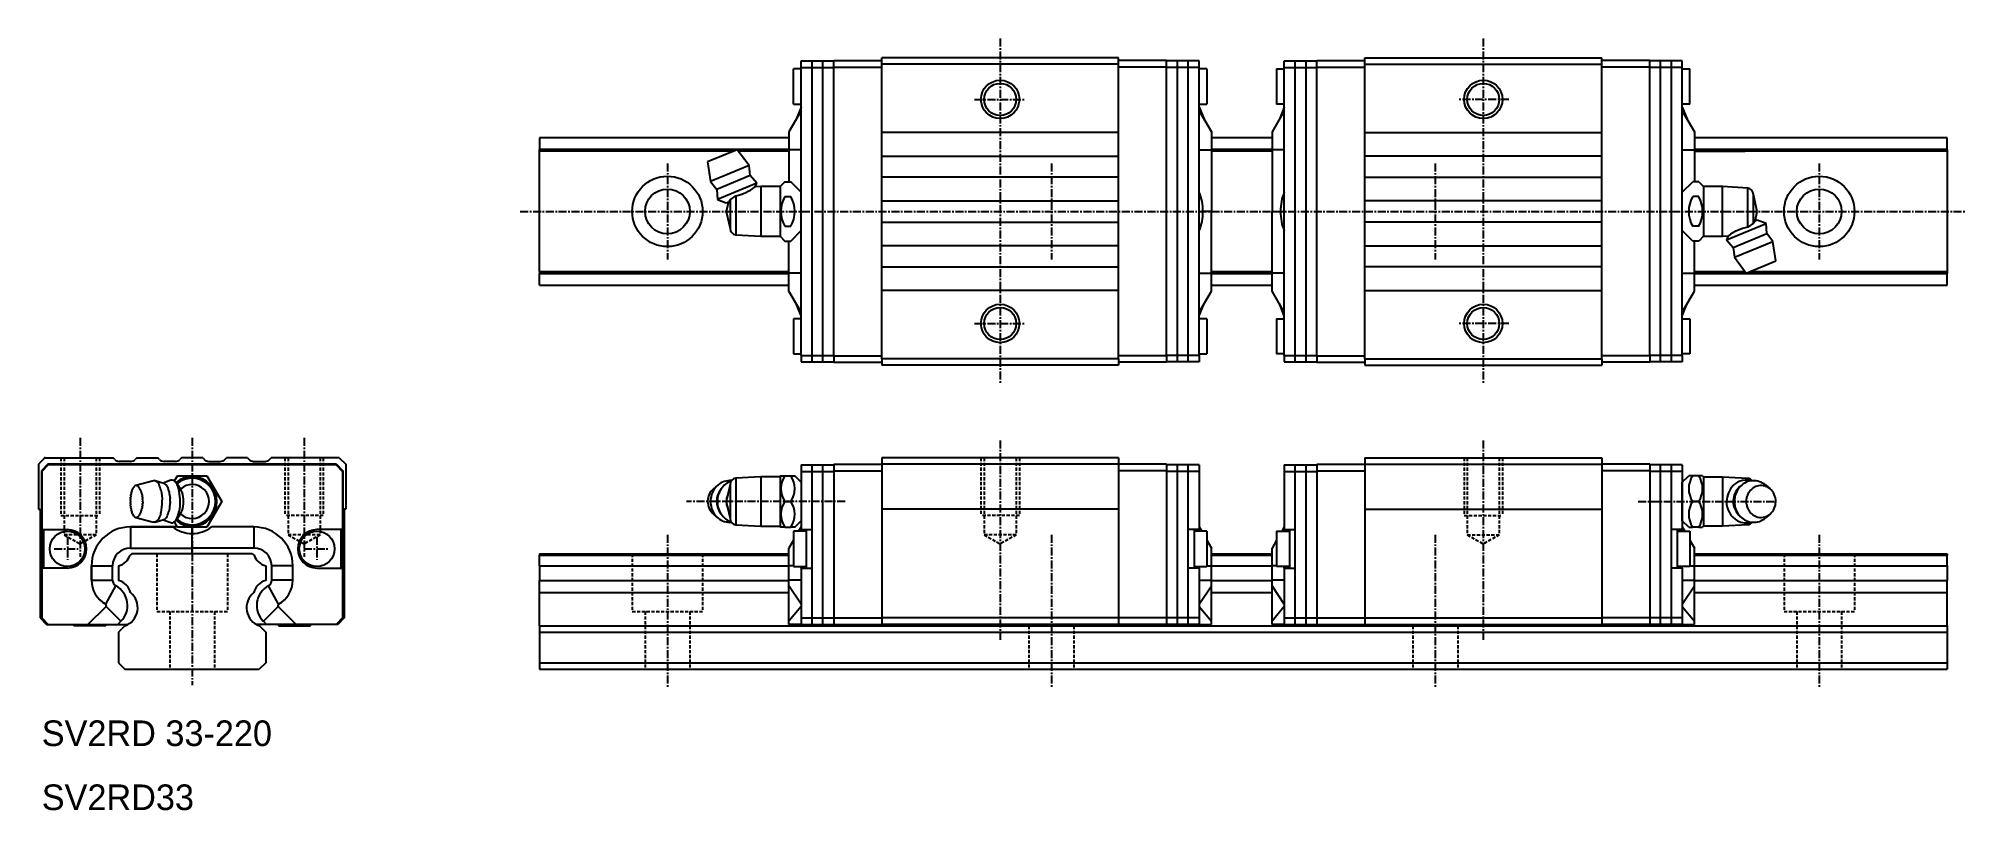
# Model space of a CAD drawing. Extents: x 10 to 311, y 10 to 130.
import ezdxf

# ---------------------------------------------------------------- set-up
doc = ezdxf.new("R2010")
doc.units = 0
doc.linetypes.add('CENTER', pattern=[2, 1.25, -0.25, 0.25, -0.25])
doc.linetypes.add('DASHED', pattern=[0.75, 0.5, -0.25])
doc.layers.get('0').update_dxf_attribs({"linetype": 'CONTINUOUS'})
doc.layers.add('CENTER', color=1, linetype='CENTER')

msp = doc.modelspace()

# ---------------------------------------------------------------- linework, layer by layer
at = {"color": 7, "linetype": 'CONTINUOUS'}
for p, q in [((128.67, 126), (128.67, 127)), ((128.67, 127), (133.77, 127)), ((130.37, 80), (130.37, 127)), ((132.07, 80), (132.07, 127)), ((133.77, 126.05), (133.77, 127.05)), ((133.77, 127.05), (141.27, 127.05)), ((178.27, 127.5), (141.27, 127.5)), ((141.27, 126.5), (141.27, 127.5)), ((178.27, 126.5), (178.27, 127.5)), ((185.77, 127.05), (178.27, 127.05)), ((185.77, 126.05), (185.77, 127.05)), ((190.87, 127), (185.77, 127)), ((187.47, 80), (187.47, 127)), ((189.17, 80), (189.17, 127)), ((190.87, 126), (190.87, 127)), ((204.17, 127), (209.27, 127)), ((204.17, 126), (204.17, 127)), ((205.87, 80), (205.87, 127)), ((207.57, 80), (207.57, 127)), ((209.27, 127.05), (216.77, 127.05)), ((209.27, 126.05), (209.27, 127.05)), ((216.77, 127.5), (253.77, 127.5)), ((216.77, 126.5), (216.77, 127.5)), ((253.77, 126.5), (253.77, 127.5)), ((261.27, 127.05), (253.77, 127.05)), ((261.27, 126.05), (261.27, 127.05)), ((266.37, 127), (261.27, 127)), ((262.97, 80), (262.97, 127)), ((264.67, 80), (264.67, 127)), ((266.37, 126), (266.37, 127)), ((128.67, 125.75), (127.47, 125.75)), ((128.67, 125.75), (127.47, 125.75)), ((127.47, 120.25), (127.47, 125.75)), ((127.47, 120.25), (127.47, 125.75)), ((128.67, 81), (128.67, 126)), ((128.67, 126), (133.77, 126)), ((133.77, 126.05), (141.27, 126.05)), ((133.77, 80.95), (133.77, 126.05)), ((141.27, 80.5), (141.27, 126.5)), ((178.27, 126.5), (141.27, 126.5)), ((178.27, 80.5), (178.27, 126.5)), ((185.77, 126.05), (178.27, 126.05)), ((185.77, 80.95), (185.77, 126.05)), ((190.87, 126), (185.77, 126)), ((190.87, 81), (190.87, 126)), ((192.07, 125.75), (190.87, 125.75)), ((192.07, 125.75), (192.07, 120.25)), ((202.97, 125.75), (202.97, 120.25)), ((202.97, 125.75), (204.17, 125.75)), ((204.17, 81), (204.17, 126)), ((204.17, 126), (209.27, 126)), ((209.27, 80.95), (209.27, 126.05)), ((209.27, 126.05), (216.77, 126.05)), ((216.77, 126.5), (253.77, 126.5)), ((216.77, 80.5), (216.77, 126.5)), ((253.77, 80.5), (253.77, 126.5)), ((261.27, 126.05), (253.77, 126.05)), ((261.27, 80.95), (261.27, 126.05)), ((266.37, 126), (261.27, 126)), ((266.37, 81), (266.37, 126)), ((266.37, 125.75), (267.57, 125.75)), ((266.37, 125.75), (267.57, 125.75)), ((267.57, 120.25), (267.57, 125.75)), ((267.57, 120.25), (267.57, 125.75)), ((128.67, 119.23), (126.77, 115.93)), ((128.67, 119.23), (126.77, 115.93)), ((127.47, 120.25), (128.67, 120.25)), ((127.47, 120.25), (128.67, 120.25)), ((128.67, 119.78), (127.9, 117.9)), ((128.67, 119.78), (127.9, 117.9)), ((190.87, 120.25), (192.07, 120.25)), ((190.87, 119.78), (191.64, 117.9)), ((190.87, 119.23), (192.77, 115.93)), ((204.17, 119.23), (202.27, 115.93)), ((204.17, 120.25), (202.97, 120.25)), ((204.17, 119.78), (203.4, 117.9)), ((267.57, 120.25), (266.37, 120.25)), ((267.57, 120.25), (266.37, 120.25)), ((266.37, 119.78), (267.14, 117.9)), ((266.37, 119.78), (267.14, 117.9)), ((266.37, 119.23), (268.27, 115.93)), ((266.37, 119.23), (268.27, 115.93)), ((126.77, 115), (87.77, 115)), ((87.77, 115), (87.77, 113.2)), ((126.77, 115.93), (126.77, 113.13)), ((126.77, 115.93), (126.77, 113.13)), ((178.27, 115.85), (141.27, 115.85)), ((192.77, 115.93), (192.77, 113.13)), ((202.27, 115), (192.77, 115)), ((202.27, 115.93), (202.27, 113.13)), ((216.77, 115.85), (253.77, 115.85)), ((268.27, 115.93), (268.27, 113.13)), ((268.27, 115.93), (268.27, 113.13)), ((307.77, 115), (268.27, 115)), ((307.77, 113.2), (307.77, 115)), ((126.77, 113.2), (87.77, 113.2)), ((87.77, 112.9), (87.77, 113.2)), ((118.1, 112.9), (87.77, 112.9)), ((87.77, 94.1), (87.77, 112.9)), ((118.68, 113.14), (114.06, 111.23)), ((120.53, 110.66), (118.68, 113.14)), ((126.77, 112.9), (118.86, 112.9)), ((126.77, 113.13), (126.77, 108.12)), ((126.77, 113.13), (126.77, 108.12)), ((128.67, 113.13), (126.77, 113.13)), ((128.67, 113.13), (126.77, 113.13)), ((141.27, 112.15), (178.27, 112.15)), ((190.87, 113.13), (192.77, 113.13)), ((202.27, 113.2), (192.77, 113.2)), ((192.77, 113.13), (192.77, 103.5)), ((202.27, 112.9), (192.77, 112.9)), ((202.27, 113.13), (202.27, 103.5)), ((204.17, 113.13), (202.27, 113.13)), ((253.77, 112.15), (216.77, 112.15)), ((266.37, 113.13), (268.27, 113.13)), ((266.37, 113.13), (268.27, 113.13)), ((307.77, 113.2), (268.27, 113.2)), ((268.27, 113.13), (268.27, 108.12)), ((268.27, 113.13), (268.27, 108.12)), ((307.77, 112.9), (268.27, 112.9)), ((268.27, 112.9), (276.18, 112.9)), ((307.77, 113.2), (307.77, 112.9)), ((307.77, 112.9), (307.77, 94.1)), ((114.06, 111.23), (114.51, 108.17)), ((120.53, 110.66), (114.51, 108.17)), ((120.71, 109.11), (115.48, 106.94)), ((120.71, 109.11), (120.53, 110.66)), ((121.76, 107.92), (120.71, 109.11)), ((178.27, 108.85), (141.27, 108.85)), ((216.77, 108.85), (253.77, 108.85)), ((114.51, 108.17), (115.48, 106.94)), ((115.48, 106.94), (115.58, 105.36)), ((121.76, 107.92), (115.58, 105.36)), ((117.57, 105.31), (118.45, 105.95)), ((118.45, 105.95), (118.45, 99.86)), ((121.48, 107.32), (121.76, 107.92)), ((122.37, 107.37), (121.48, 107.32)), ((121.48, 107.32), (121.48, 107.32)), ((121.48, 107.32), (121.48, 107.32)), ((122.37, 107.37), (122.37, 99.62)), ((125.37, 107.37), (122.37, 107.37)), ((126.11, 108.12), (125.37, 107.37)), ((125.37, 107.37), (125.37, 99.62)), ((126.11, 108.12), (127.05, 108.12)), ((126.11, 105.81), (127.05, 105.81)), ((128.67, 106.5), (127.05, 108.12)), ((266.37, 106.5), (267.99, 108.12)), ((268.93, 108.12), (267.99, 108.12)), ((268.93, 105.81), (267.99, 105.81)), ((268.93, 108.12), (269.67, 107.37)), ((269.67, 107.37), (269.67, 99.62)), ((272.67, 107.37), (269.67, 107.37)), ((272.67, 99.62), (272.67, 107.37)), ((276.59, 107.14), (272.67, 107.37)), ((276.59, 101.05), (276.59, 107.14)), ((277.47, 101.69), (277.47, 106.15)), ((278.07, 103.5), (277.47, 106.15)), ((115.58, 105.36), (116.97, 104.86)), ((116.97, 104.86), (117.45, 105.05)), ((117.31, 105), (116.97, 103.5)), ((116.97, 103.5), (117.57, 100.85)), ((117.45, 105.05), (117.57, 105.31)), ((117.57, 105.31), (117.57, 100.85)), ((141.27, 105.15), (178.27, 105.15)), ((192.77, 103.5), (191.46, 103.5)), ((192.77, 93.87), (192.77, 103.5)), ((202.27, 93.87), (202.27, 103.5)), ((202.27, 103.5), (203.58, 103.5)), ((253.77, 105.15), (216.77, 105.15)), ((277.73, 102), (278.07, 103.5)), ((118.45, 99.86), (122.37, 99.62)), ((122.37, 99.62), (125.37, 99.62)), ((125.37, 99.62), (126.11, 98.88)), ((126.11, 101.19), (127.05, 101.19)), ((127.05, 98.88), (128.67, 100.5)), ((141.27, 101.85), (178.27, 101.85)), ((253.77, 101.85), (216.77, 101.85)), ((267.99, 98.88), (266.37, 100.5)), ((268.93, 101.19), (267.99, 101.19)), ((269.67, 99.62), (268.93, 98.88)), ((269.67, 99.62), (272.67, 99.62)), ((272.67, 99.62), (273.56, 99.68)), ((273.29, 99.08), (279.46, 101.64)), ((273.56, 99.68), (273.29, 99.08)), ((273.56, 99.68), (273.56, 99.68)), ((273.56, 99.68), (273.56, 99.68)), ((274.33, 97.89), (279.56, 100.06)), ((277.47, 101.69), (276.59, 101.05)), ((277.73, 102), (277.47, 101.69)), ((278.07, 102.14), (277.59, 101.95)), ((279.46, 101.64), (278.07, 102.14)), ((279.56, 100.06), (279.46, 101.64)), ((280.53, 98.83), (279.56, 100.06)), ((126.11, 98.88), (127.05, 98.88)), ((126.77, 93.87), (126.77, 98.88)), ((178.27, 98.15), (141.27, 98.15)), ((216.77, 98.15), (253.77, 98.15)), ((268.93, 98.88), (267.99, 98.88)), ((268.27, 93.87), (268.27, 98.88)), ((273.29, 99.08), (274.33, 97.89)), ((274.33, 97.89), (274.51, 96.34)), ((274.51, 96.34), (280.53, 98.83)), ((280.98, 95.77), (280.53, 98.83)), ((87.77, 94.1), (126.77, 94.1)), ((87.77, 94.1), (87.77, 93.8)), ((87.77, 93.8), (126.77, 93.8)), ((87.77, 92), (87.77, 93.8)), ((126.77, 91.07), (126.77, 93.87)), ((128.67, 93.87), (126.77, 93.87)), ((141.27, 94.85), (178.27, 94.85)), ((190.87, 93.87), (192.77, 93.87)), ((192.77, 94.1), (202.27, 94.1)), ((192.77, 91.07), (192.77, 93.87)), ((192.77, 93.8), (202.27, 93.8)), ((204.17, 93.87), (202.27, 93.87)), ((202.27, 91.07), (202.27, 93.87)), ((253.77, 94.85), (216.77, 94.85)), ((266.37, 93.87), (268.27, 93.87)), ((268.27, 94.1), (276.18, 94.1)), ((268.27, 91.07), (268.27, 93.87)), ((268.27, 93.8), (307.77, 93.8)), ((274.51, 96.34), (276.36, 93.86)), ((276.36, 93.86), (280.98, 95.77)), ((276.94, 94.1), (307.77, 94.1)), ((307.77, 94.1), (307.77, 93.8)), ((307.77, 92), (307.77, 93.8)), ((87.77, 92), (126.77, 92)), ((128.67, 87.77), (126.77, 91.07)), ((178.27, 91.15), (141.27, 91.15)), ((190.87, 87.77), (192.77, 91.07)), ((192.77, 92), (202.27, 92)), ((204.17, 87.77), (202.27, 91.07)), ((216.77, 91.15), (253.77, 91.15)), ((266.37, 87.77), (268.27, 91.07)), ((268.27, 92), (307.77, 92)), ((128.67, 87.22), (127.9, 89.1)), ((190.87, 87.22), (191.64, 89.1)), ((204.17, 87.22), (203.4, 89.1)), ((266.37, 87.22), (267.14, 89.1)), ((128.67, 86.75), (127.47, 86.75)), ((127.47, 86.75), (127.47, 81.25)), ((192.07, 86.75), (190.87, 86.75)), ((192.07, 86.75), (192.07, 81.25)), ((202.97, 86.75), (202.97, 81.25)), ((202.97, 86.75), (204.17, 86.75)), ((266.37, 86.75), (267.57, 86.75)), ((267.57, 86.75), (267.57, 81.25)), ((127.47, 81.25), (128.67, 81.25)), ((128.67, 81), (128.67, 80)), ((128.67, 81), (133.77, 81)), ((128.67, 80), (133.77, 80)), ((133.77, 80.95), (141.27, 80.95)), ((133.77, 80.95), (133.77, 79.95)), ((133.77, 79.95), (141.27, 79.95)), ((178.27, 80.5), (141.27, 80.5)), ((141.27, 80.5), (141.27, 79.5)), ((178.27, 79.5), (141.27, 79.5)), ((185.77, 80.95), (178.27, 80.95)), ((178.27, 80.5), (178.27, 79.5)), ((185.77, 79.95), (178.27, 79.95)), ((190.87, 81), (185.77, 81)), ((185.77, 80.95), (185.77, 79.95)), ((190.87, 80), (185.77, 80)), ((190.87, 81.25), (192.07, 81.25)), ((190.87, 81), (190.87, 80)), ((204.17, 81.25), (202.97, 81.25)), ((204.17, 81), (204.17, 80)), ((204.17, 81), (209.27, 81)), ((204.17, 80), (209.27, 80)), ((209.27, 80.95), (216.77, 80.95)), ((209.27, 80.95), (209.27, 79.95)), ((209.27, 79.95), (216.77, 79.95)), ((216.77, 80.5), (253.77, 80.5)), ((216.77, 80.5), (216.77, 79.5)), ((216.77, 79.5), (253.77, 79.5)), ((261.27, 80.95), (253.77, 80.95)), ((253.77, 80.5), (253.77, 79.5)), ((261.27, 79.95), (253.77, 79.95)), ((266.37, 81), (261.27, 81)), ((261.27, 80.95), (261.27, 79.95)), ((266.37, 80), (261.27, 80)), ((267.57, 81.25), (266.37, 81.25)), ((266.37, 81), (266.37, 80)), ((10.5, 65), (9.5, 64)), ((9.5, 64), (9.5, 57)), ((10.95, 64), (9.95, 63)), ((11, 63.9), (10, 62.9)), ((10.5, 65), (21.15, 65)), ((56.05, 64), (10.95, 64)), ((56, 63.9), (11, 63.9)), ((21.41, 64.74), (21.15, 65)), ((21.9, 64.05), (21.62, 64.05)), ((23.89, 64.45), (22.11, 64.45)), ((24.85, 65), (24.59, 64.74)), ((24.85, 65), (28.15, 65)), ((28.41, 64.74), (28.15, 65)), ((30.89, 64.45), (29.11, 64.45)), ((31.85, 65), (31.59, 64.74)), ((35.15, 65), (31.85, 65)), ((35.15, 65), (35.41, 64.74)), ((36.11, 64.45), (37.89, 64.45)), ((38.59, 64.74), (38.85, 65)), ((42.15, 65), (38.85, 65)), ((42.15, 65), (42.41, 64.74)), ((43.11, 64.45), (44.89, 64.45)), ((45.59, 64.74), (45.85, 65)), ((56.5, 65), (45.85, 65)), ((56, 63.9), (57, 62.9)), ((56.05, 64), (57.05, 63)), ((56.5, 65), (57.5, 64)), ((57.5, 64), (57.5, 57)), ((128.67, 63.9), (128.67, 62.9)), ((128.67, 63.9), (133.77, 63.9)), ((130.37, 39), (130.37, 63.9)), ((132.07, 39), (132.07, 63.9)), ((133.77, 64), (141.27, 64)), ((133.77, 64), (133.77, 63)), ((139.27, 64), (139.27, 64.05)), ((139.27, 64.05), (141.27, 64.05)), ((178.27, 65), (141.27, 65)), ((141.27, 65), (141.27, 64)), ((178.27, 64), (141.27, 64)), ((141.27, 64), (141.27, 57)), ((178.27, 65), (178.27, 64)), ((185.77, 64), (178.27, 64)), ((178.27, 64), (178.27, 57)), ((185.77, 64), (185.77, 63)), ((190.87, 63.9), (185.77, 63.9)), ((187.47, 39), (187.47, 63.9)), ((189.17, 39), (189.17, 63.9)), ((190.87, 63.9), (190.87, 62.9)), ((204.17, 63.9), (209.27, 63.9)), ((204.17, 63.9), (204.17, 62.9)), ((205.87, 39), (205.87, 63.9)), ((207.57, 39), (207.57, 63.9)), ((209.27, 64), (216.77, 64)), ((209.27, 64), (209.27, 63)), ((216.77, 65), (253.77, 65)), ((216.77, 65), (216.77, 64)), ((216.77, 64), (253.77, 64)), ((216.77, 64), (216.77, 57)), ((253.77, 65), (253.77, 64)), ((255.77, 64.05), (253.77, 64.05)), ((261.27, 64), (253.77, 64)), ((253.77, 64), (253.77, 57)), ((255.77, 64), (255.77, 64.05)), ((261.27, 64), (261.27, 63)), ((266.37, 63.9), (261.27, 63.9)), ((262.97, 39), (262.97, 63.9)), ((264.67, 39), (264.67, 63.9)), ((266.37, 63.9), (266.37, 62.9)), ((9.95, 63), (9.95, 49.05)), ((10, 62.9), (10, 53.8)), ((27.46, 61.44), (24.72, 60.69)), ((29.1, 61.02), (27.73, 61.44)), ((30.18, 61.51), (28.96, 61.06)), ((30.73, 61.4), (31.19, 62.2)), ((31.36, 60.62), (30.94, 61.18)), ((31.19, 62.2), (35.81, 62.2)), ((31.69, 60.13), (31.36, 60.62)), ((35.81, 62.2), (38.12, 58.2)), ((57, 62.9), (57, 53.8)), ((57.05, 63), (57.05, 40)), ((115.68, 60.78), (114.96, 60.18)), ((117.57, 60.85), (116.97, 58.2)), ((117.57, 60.85), (117.57, 55.55)), ((122.37, 62.07), (118.45, 61.84)), ((118.45, 61.84), (118.45, 54.56)), ((125.37, 62.07), (122.37, 62.07)), ((122.37, 62.07), (122.37, 54.32)), ((125.5, 62.2), (125.37, 62.07)), ((125.37, 62.07), (125.37, 54.32)), ((125.5, 62.2), (126.11, 62.2)), ((126.11, 62.2), (127.05, 62.2)), ((127.05, 62.2), (127.67, 62.2)), ((128.67, 61.2), (127.67, 62.2)), ((128.67, 62.9), (133.77, 62.9)), ((128.67, 62.9), (128.67, 53.8)), ((133.77, 63), (141.27, 63)), ((133.77, 63), (133.77, 40)), ((185.77, 63), (178.27, 63)), ((185.77, 63), (185.77, 40)), ((190.87, 62.9), (185.77, 62.9)), ((190.87, 62.9), (190.87, 53.8)), ((204.17, 62.9), (204.17, 53.8)), ((204.17, 62.9), (209.27, 62.9)), ((209.27, 63), (216.77, 63)), ((209.27, 63), (209.27, 40)), ((261.27, 63), (253.77, 63)), ((261.27, 63), (261.27, 40)), ((266.37, 62.9), (261.27, 62.9)), ((266.37, 62.9), (266.37, 53.8)), ((266.37, 61.2), (267.37, 62.2)), ((266.37, 55.2), (266.37, 61.2)), ((267.99, 62.2), (267.37, 62.2)), ((268.93, 62.2), (267.99, 62.2)), ((269.55, 62.2), (268.93, 62.2)), ((269.55, 62.2), (269.67, 62.07)), ((269.67, 62.07), (272.67, 62.07)), ((269.67, 62.07), (269.67, 58.2)), ((272.67, 62.07), (272.67, 58.2)), ((272.67, 62.07), (276.59, 61.84)), ((275.15, 60.27), (275.46, 60.58)), ((276.59, 61.84), (276.59, 61.53)), ((279.36, 60.78), (280.08, 60.18)), ((31.95, 59.63), (31.69, 60.13)), ((38.12, 58.2), (35.81, 54.2)), ((116.97, 58.2), (117.57, 55.55)), ((126.11, 58.2), (127.05, 58.2)), ((268.93, 58.2), (267.99, 58.2)), ((269.67, 58.2), (269.67, 54.32)), ((272.67, 58.2), (272.67, 54.32)), ((9.5, 57), (9.75, 57)), ((9.75, 57), (9.75, 40)), ((23.87, 54.23), (30.46, 54.23)), ((23.87, 54.23), (23.87, 50.93)), ((30.46, 54.23), (23.87, 54.23)), ((23.87, 54.23), (23.87, 50.93)), ((24.72, 55.71), (27.46, 54.96)), ((27.73, 54.96), (29.1, 55.38)), ((28.96, 55.34), (30.18, 54.89)), ((31.17, 54.23), (30.46, 54.23)), ((31.19, 54.2), (30.73, 55)), ((30.94, 55.22), (31.36, 55.78)), ((31.36, 55.78), (31.69, 56.27)), ((31.69, 56.27), (31.95, 56.77)), ((43.13, 54.23), (36.54, 54.23)), ((43.13, 54.23), (43.13, 50.93)), ((57.25, 57), (57.25, 40)), ((57.5, 57), (57.25, 57)), ((118.45, 54.56), (122.37, 54.32)), ((122.37, 54.32), (125.37, 54.32)), ((125.37, 54.32), (125.5, 54.2)), ((127.67, 54.2), (128.67, 55.2)), ((128.67, 54.23), (128.28, 53.55)), ((178.27, 57), (141.27, 57)), ((141.27, 57), (141.27, 40)), ((178.27, 57), (178.27, 40)), ((190.87, 54.23), (191.26, 53.55)), ((204.17, 54.23), (203.78, 53.55)), ((216.77, 57), (253.77, 57)), ((216.77, 57), (216.77, 40)), ((253.77, 57), (253.77, 40)), ((267.37, 54.2), (266.37, 55.2)), ((266.37, 54.23), (266.76, 53.55)), ((269.67, 54.32), (269.55, 54.2)), ((272.67, 54.32), (269.67, 54.32)), ((276.59, 54.56), (272.67, 54.32)), ((275.46, 55.82), (275.15, 56.13)), ((276.59, 54.87), (276.59, 54.56)), ((280.08, 56.22), (279.36, 55.62)), ((10, 53.8), (14, 53.8)), ((10.25, 53.8), (10.25, 47.8)), ((35.81, 54.2), (31.19, 54.2)), ((33.5, 53.22), (33.5, 54.2)), ((33.5, 53.21), (33.5, 53.22)), ((33.5, 53.2), (33.5, 53.21)), ((33.5, 50.93), (33.5, 53.2)), ((33.5, 50.93), (33.5, 53.2)), ((57, 53.8), (53, 53.8)), ((56.75, 53.8), (56.75, 47.8)), ((56.75, 53.8), (56.75, 47.8)), ((126.11, 54.2), (125.5, 54.2)), ((126.11, 54.2), (127.05, 54.2)), ((127.47, 52.15), (126.77, 50.93)), ((127.67, 54.2), (127.05, 54.2)), ((127.47, 53.55), (127.47, 48.05)), ((129.47, 53.55), (127.47, 53.55)), ((128.67, 53.55), (128.67, 53.8)), ((128.67, 53.8), (130.37, 53.8)), ((129.47, 53.8), (129.47, 47.8)), ((129.47, 53.8), (129.47, 47.8)), ((190.87, 53.8), (189.17, 53.8)), ((190.07, 53.8), (190.07, 47.8)), ((192.07, 53.55), (190.07, 53.55)), ((190.87, 53.55), (190.87, 53.8)), ((192.07, 53.55), (192.07, 48.05)), ((192.07, 52.15), (192.77, 50.93)), ((202.97, 52.15), (202.27, 50.93)), ((202.97, 53.55), (202.97, 48.05)), ((202.97, 53.55), (204.97, 53.55)), ((204.17, 53.8), (205.87, 53.8)), ((204.17, 53.55), (204.17, 53.8)), ((204.97, 53.8), (204.97, 47.8)), ((266.37, 53.8), (264.67, 53.8)), ((265.57, 53.8), (265.57, 47.8)), ((265.57, 53.8), (265.57, 47.8)), ((265.57, 53.55), (267.57, 53.55)), ((266.37, 53.55), (266.37, 53.8)), ((267.37, 54.2), (267.99, 54.2)), ((267.57, 53.55), (267.57, 48.05)), ((267.57, 52.15), (268.27, 50.93)), ((268.93, 54.2), (267.99, 54.2)), ((268.93, 54.2), (269.55, 54.2)), ((9.95, 44.95), (9.95, 49.05)), ((9.95, 49.05), (9.95, 44.95)), ((9.95, 49.05), (10.25, 49.05)), ((24.1, 50), (23.8, 49.83)), ((23.87, 50.93), (33.5, 50.93)), ((23.87, 50.93), (33.5, 50.93)), ((42.9, 50), (24.1, 50)), ((43.13, 50.93), (33.5, 50.93)), ((33.5, 50), (33.5, 50.93)), ((42.9, 50), (43.2, 49.83)), ((87.77, 50), (126.77, 50)), ((87.77, 50), (87.77, 49.83)), ((87.77, 49.83), (126.77, 49.83)), ((87.77, 48.15), (87.77, 49.83)), ((126.77, 48.13), (126.77, 50.93)), ((192.77, 48.13), (192.77, 50.93)), ((192.77, 50), (202.27, 50)), ((192.77, 49.83), (202.27, 49.83)), ((202.27, 48.13), (202.27, 50.93)), ((268.27, 48.13), (268.27, 50.93)), ((268.27, 50), (307.77, 50)), ((268.27, 49.83), (307.77, 49.83)), ((307.77, 50), (307.77, 49.83)), ((307.77, 48.15), (307.77, 49.83)), ((14, 47.8), (10, 47.8)), ((10, 47.8), (10, 40)), ((17.77, 45.9), (17.77, 48.13)), ((17.77, 48.13), (17.77, 45.9)), ((17.77, 48.13), (21.07, 48.13)), ((17.77, 48.13), (21.07, 48.13)), ((17.77, 45.9), (21.07, 45.9)), ((17.77, 45.9), (21.07, 45.9)), ((21.07, 45.9), (21.07, 48.13)), ((21.07, 45.9), (21.07, 48.13)), ((22, 48.15), (22, 45.85)), ((45, 48.15), (45, 45.85)), ((45.93, 45.9), (45.93, 48.13)), ((49.23, 48.13), (45.93, 48.13)), ((49.23, 45.9), (45.93, 45.9)), ((49.23, 45.9), (49.23, 48.13)), ((53, 47.8), (57, 47.8)), ((57, 47.8), (57, 40)), ((87.77, 48.15), (126.77, 48.15)), ((87.77, 48.15), (87.77, 45.85)), ((87.77, 45.85), (126.77, 45.85)), ((87.77, 43.96), (87.77, 45.85)), ((127.47, 48.13), (126.77, 48.13)), ((126.77, 45.9), (126.77, 48.13)), ((128.67, 45.9), (126.77, 45.9)), ((126.77, 45.03), (126.77, 45.9)), ((127.47, 48.05), (129.47, 48.05)), ((128.67, 47.8), (128.67, 48.05)), ((128.67, 47.8), (128.67, 40)), ((128.67, 47.8), (130.37, 47.8)), ((190.87, 47.8), (189.17, 47.8)), ((190.07, 48.05), (192.07, 48.05)), ((190.87, 47.8), (190.87, 48.05)), ((190.87, 47.8), (190.87, 40)), ((190.87, 45.9), (192.77, 45.9)), ((192.07, 48.13), (192.77, 48.13)), ((192.77, 48.15), (202.27, 48.15)), ((192.77, 45.9), (192.77, 48.13)), ((192.77, 45.03), (192.77, 45.9)), ((192.77, 45.85), (202.27, 45.85)), ((202.27, 45.9), (202.27, 48.13)), ((202.97, 48.13), (202.27, 48.13)), ((204.17, 45.9), (202.27, 45.9)), ((202.27, 45.03), (202.27, 45.9)), ((204.97, 48.05), (202.97, 48.05)), ((204.17, 47.8), (204.17, 48.05)), ((204.17, 47.8), (204.17, 40)), ((204.17, 47.8), (205.87, 47.8)), ((266.37, 47.8), (264.67, 47.8)), ((267.57, 48.05), (265.57, 48.05)), ((266.37, 47.8), (266.37, 48.05)), ((266.37, 47.8), (266.37, 40)), ((266.37, 45.9), (268.27, 45.9)), ((267.57, 48.13), (268.27, 48.13)), ((268.27, 48.15), (307.77, 48.15)), ((268.27, 45.9), (268.27, 48.13)), ((268.27, 45.03), (268.27, 45.9)), ((268.27, 45.85), (307.77, 45.85)), ((307.77, 48.15), (307.77, 45.85)), ((307.77, 43.96), (307.77, 45.85)), ((9.95, 44.95), (10, 44.95)), ((9.95, 44.95), (9.95, 40)), ((19.99, 42.14), (21.59, 45.03)), ((19.99, 42.14), (21.59, 45.03)), ((47.01, 42.14), (45.41, 45.03)), ((87.77, 43.96), (126.77, 43.96)), ((87.77, 38.76), (87.77, 43.96)), ((126.77, 39.49), (126.77, 45.03)), ((128.67, 42.14), (126.77, 45.03)), ((190.87, 42.14), (192.77, 45.03)), ((192.77, 39.49), (192.77, 45.03)), ((192.77, 43.96), (202.27, 43.96)), ((204.17, 42.14), (202.27, 45.03)), ((202.27, 39.49), (202.27, 45.03)), ((266.37, 42.14), (268.27, 45.03)), ((268.27, 39.49), (268.27, 45.03)), ((268.27, 43.96), (307.77, 43.96)), ((307.77, 38.76), (307.77, 43.96)), ((9.75, 40), (10.75, 39)), ((9.95, 40), (10.95, 39)), ((10, 40), (11, 39)), ((17.22, 39), (20.04, 41.82)), ((20.04, 41.82), (17.22, 39)), ((20.04, 41.82), (22.37, 39.49)), ((20.04, 41.82), (22.37, 39.49)), ((21.88, 39), (22.37, 39.49)), ((21.88, 39), (22.37, 39.49)), ((46.96, 41.82), (44.63, 39.49)), ((45.12, 39), (44.63, 39.49)), ((49.78, 39), (46.96, 41.82)), ((57, 40), (56, 39)), ((57.05, 40), (56.05, 39)), ((57.25, 40), (56.25, 39)), ((128.67, 41.82), (126.77, 39.49)), ((126.77, 39), (126.77, 39.49)), ((128.67, 40), (128.67, 39)), ((128.67, 40), (133.77, 40)), ((133.77, 40), (141.27, 40)), ((133.77, 40), (133.77, 39)), ((178.27, 40), (141.27, 40)), ((141.27, 40), (141.27, 39)), ((185.77, 40), (178.27, 40)), ((178.27, 40), (178.27, 39)), ((185.77, 40), (185.77, 39)), ((190.87, 40), (185.77, 40)), ((190.87, 41.82), (192.77, 39.49)), ((190.87, 40), (190.87, 39)), ((192.77, 39), (192.77, 39.49)), ((204.17, 41.82), (202.27, 39.49)), ((202.27, 39), (202.27, 39.49)), ((204.17, 40), (204.17, 39)), ((204.17, 40), (209.27, 40)), ((209.27, 40), (209.27, 39)), ((209.27, 40), (216.77, 40)), ((216.77, 40), (253.77, 40)), ((216.77, 40), (216.77, 39)), ((253.77, 40), (253.77, 39)), ((261.27, 40), (253.77, 40)), ((261.27, 40), (261.27, 39)), ((266.37, 40), (261.27, 40)), ((266.37, 41.82), (268.27, 39.49)), ((266.37, 40), (266.37, 39)), ((268.27, 39), (268.27, 39.49)), ((10.75, 39), (10.95, 39)), ((10.95, 39), (11, 39)), ((11, 39), (17.22, 39)), ((15, 38.96), (15, 38.8)), ((20, 38.8), (15, 38.8)), ((17.22, 39), (21.88, 39)), ((17.22, 39), (21.88, 39)), ((20, 38.8), (20, 39)), ((21.88, 39), (23.5, 39)), ((21.88, 39), (23.5, 39)), ((22.96, 38.76), (22, 37.8)), ((22, 37.8), (22, 33)), ((45.12, 39), (43.5, 39)), ((44.04, 38.76), (45, 37.8)), ((45, 37.8), (45, 33)), ((49.78, 39), (45.12, 39)), ((47, 39), (47, 38.8)), ((47, 38.8), (52, 38.8)), ((56, 39), (49.78, 39)), ((52, 38.8), (52, 39)), ((56.05, 39), (56, 39)), ((56.25, 39), (56.05, 39)), ((87.77, 38.76), (307.77, 38.76)), ((87.77, 38.76), (87.77, 37.8)), ((87.77, 37.8), (307.77, 37.8)), ((87.77, 37.8), (87.77, 33)), ((128.67, 39), (126.77, 39)), ((128.67, 39), (133.77, 39)), ((133.77, 39), (141.27, 39)), ((178.27, 39), (141.27, 39)), ((185.77, 39), (178.27, 39)), ((190.87, 39), (185.77, 39)), ((190.87, 39), (192.77, 39)), ((204.17, 39), (202.27, 39)), ((204.17, 39), (209.27, 39)), ((209.27, 39), (216.77, 39)), ((216.77, 39), (253.77, 39)), ((261.27, 39), (253.77, 39)), ((266.37, 39), (261.27, 39)), ((266.37, 39), (268.27, 39)), ((307.77, 38.76), (307.77, 37.8)), ((307.77, 37.8), (307.77, 33)), ((22, 33), (23, 32)), ((23, 32), (44, 32)), ((45, 33), (44, 32)), ((87.77, 33), (307.77, 33)), ((87.77, 33), (87.77, 32)), ((87.77, 32), (307.77, 32)), ((307.77, 33), (307.77, 32))]:
    msp.add_line(p, q, dxfattribs=at)
at = {"color": 3, "linetype": 'DASHED'}
for p, q in [((13, 65), (13, 56)), ((13.5, 65), (13.5, 53)), ((18.5, 65), (18.5, 53)), ((19, 65), (19, 56)), ((48, 65), (48, 56)), ((48.5, 65), (48.5, 53)), ((53.5, 65), (53.5, 53)), ((54, 65), (54, 56)), ((156.77, 65), (156.77, 56)), ((157.27, 65), (157.27, 53)), ((162.27, 65), (162.27, 53)), ((162.77, 65), (162.77, 56)), ((232.27, 65), (232.27, 56)), ((232.77, 65), (232.77, 53)), ((237.77, 65), (237.77, 53)), ((238.27, 65), (238.27, 56)), ((13, 56), (19, 56)), ((54, 56), (48, 56)), ((162.77, 56), (156.77, 56)), ((232.27, 56), (238.27, 56)), ((18.5, 53), (13.5, 53)), ((13.5, 53), (16, 51.56)), ((18.5, 53), (16, 51.56)), ((53.5, 53), (48.5, 53)), ((48.5, 53), (51, 51.56)), ((53.5, 53), (51, 51.56)), ((162.27, 53), (157.27, 53)), ((157.27, 53), (159.77, 51.56)), ((162.27, 53), (159.77, 51.56)), ((232.77, 53), (237.77, 53)), ((232.77, 53), (235.27, 51.56)), ((237.77, 53), (235.27, 51.56)), ((28, 50), (28, 41)), ((39, 50), (39, 41)), ((102.27, 50), (102.27, 41)), ((113.27, 50), (113.27, 41)), ((282.27, 50), (282.27, 41)), ((293.27, 50), (293.27, 41)), ((28, 41), (39, 41)), ((30, 41), (30, 32)), ((37, 41), (37, 32)), ((102.27, 41), (113.27, 41)), ((104.27, 41), (104.27, 32)), ((111.27, 41), (111.27, 32)), ((282.27, 41), (293.27, 41)), ((284.27, 41), (284.27, 32)), ((291.27, 41), (291.27, 32)), ((164.27, 38.76), (164.27, 32)), ((171.27, 38.76), (171.27, 32)), ((224.27, 38.76), (224.27, 32)), ((231.27, 38.76), (231.27, 32))]:
    msp.add_line(p, q, dxfattribs=at)
at = {"linetype": 'CONTINUOUS'}
for p, q in [((27.73, 61.44), (27.46, 61.44)), ((27.73, 54.96), (27.46, 54.96))]:
    msp.add_line(p, q, dxfattribs=at)
at = {"color": 3, "linetype": 'CONTINUOUS'}
for centre in [(159.77, 121), (235.27, 121), (159.77, 86), (235.27, 86)]:
    msp.add_circle(centre, 3, dxfattribs=at)
at = {"color": 7, "linetype": 'CONTINUOUS'}
for centre, radius in [((159.77, 121), 2.5), ((235.27, 121), 2.5), ((107.77, 103.5), 5.5), ((287.77, 103.5), 5.5), ((107.77, 103.5), 3.5), ((287.77, 103.5), 3.5), ((159.77, 86), 2.5), ((235.27, 86), 2.5), ((14, 50.8), 2.75), ((14, 50.8), 2.75), ((53, 50.8), 2.75)]:
    msp.add_circle(centre, radius, dxfattribs=at)
for centre, radius, start, end in [((117.03, 113.1), 7.29, 281.2292, 307.55), ((130.12, 103.5), 4.62, 150.0104, 209.9896), ((123.05, 103.5), 4.62, 330.0001, 29.9999), ((183.75, 103.57), 7.71, 359.4563, 22.6234), ((211.29, 103.57), 7.71, 157.3766, 180.5437), ((271.99, 103.5), 4.62, 150.0001, 209.9999), ((264.92, 103.5), 4.62, 330.0104, 29.9896), ((276.47, 106.15), 1, 0, 83.2229), ((183.75, 103.43), 7.71, 337.3766, 0.5437), ((211.29, 103.43), 7.71, 179.4563, 202.6234), ((118.57, 100.85), 1, 180, 263.2229), ((278.01, 93.9), 7.29, 101.2292, 127.55), ((21.62, 58.05), 6, 90, 97.5568), ((22.11, 65.45), 1, 225, 270), ((21.9, 58.55), 5.5, 82.1067, 90), ((23.89, 65.45), 1, 270, 315), ((29.11, 65.45), 1, 225, 270), ((30.89, 65.45), 1, 270, 315), ((36.11, 65.45), 1, 225, 270), ((37.89, 65.45), 1, 270, 315), ((43.11, 65.45), 1, 225, 270), ((44.89, 65.45), 1, 270, 315), ((25.27, 59.69), 1.18, 149.9462, 160.6158), ((26.34, 59.08), 2.41, 144.2871, 149.9462), ((24.78, 60.2), 0.49, 97.1639, 144.2871), ((24.67, 60.06), 0.628, 42.7713, 85.8209), ((23.84, 59.29), 1.76, 34.4113, 42.7713), ((24.16, 59.51), 1.37, 24.8028, 34.4113), ((27.32, 60.44), 1.08, 21.0278, 67.2834), ((7.76, 52.92), 22.03, 18.6519, 21.0278), ((28.51, 59.75), 1.39, 55.0676, 65.0564), ((28.94, 60.36), 0.646, 25.4744, 55.0676), ((49.96, 70.38), 22.64, 205.4744, 206.7542), ((30.36, 61.03), 0.511, 60.8171, 110.5992), ((30.13, 60.62), 0.984, 34.9878, 60.8171), ((28.29, 59.33), 3.23, 7.3525, 34.9878), ((33.5, 58.2), 3.88, 229.2393, 130.7607), ((33.5, 58.2), 3.64, 229.0058, 130.9942), ((33.5, 58.2), 2.65, 226.8285, 133.1715), ((117.81, 58.28), 3.29, 130.7852, 155.8923), ((117.53, 58.6), 2.86, 85.1547, 130.7852), ((118.77, 58.45), 3.11, 109.6894, 146.9357), ((118.57, 60.85), 1, 96.7771, 180), ((129.04, 60.2), 3.54, 145.6279, 214.3721), ((124.13, 60.2), 3.54, 325.6279, 34.3721), ((270.91, 60.2), 3.54, 145.6159, 214.3841), ((266, 60.2), 3.54, 325.6273, 34.3727), ((277.12, 58.07), 3.83, 136.741, 178.1041), ((275.98, 59.14), 2.27, 115.1296, 136.741), ((277.41, 58.21), 3.08, 126.2099, 230.7496), ((278.14, 58.12), 3.64, 137.6191, 178.8069), ((276.51, 58.02), 3.51, 88.6836, 115.1296), ((277.45, 58.75), 2.7, 91.7682, 137.6191), ((276.47, 60.85), 1, 36.791, 83.2229), ((276.55, 59.68), 1.85, 71.5934, 88.6836), ((278.64, 58.57), 2.12, 111.4007, 129.7266), ((277.46, 58.46), 2.99, 50.6705, 91.7682), ((278.69, 58.43), 2.27, 90.6006, 111.4007), ((278.69, 58.67), 2.03, 68.2985, 90.6006), ((278.55, 58.31), 2.42, 50.6319, 68.2985), ((25.68, 58.49), 1.81, 173.733, 180.0616), ((20.15, 58.48), 3.71, 356.9724, 0.0616), ((25.68, 58.19), 1.83, 176.9724, 183.2469), ((20.15, 57.88), 3.72, 0.1617, 3.2469), ((25.68, 57.89), 1.81, 180.1617, 186.4986), ((20.03, 59.11), 3.87, 353.733, 356.7047), ((20.01, 57.25), 3.89, 3.5403, 6.4986), ((25.66, 58.78), 1.77, 170.1836, 176.7047), ((25.66, 57.6), 1.77, 183.5403, 190.0814), ((19.66, 59.82), 4.32, 350.1836, 352.8665), ((19.62, 56.52), 4.37, 7.4277, 10.0814), ((25.61, 59.08), 1.68, 165.9229, 172.8665), ((18.44, 60.87), 5.71, 345.9229, 347.9835), ((25.51, 59.37), 1.51, 160.0922, 167.9835), ((2.24, 67.8), 23.24, 340.0922, 340.6158), ((19.84, 57.52), 6.13, 22.7591, 24.8028), ((23.8, 59.18), 1.84, 16.1339, 22.7591), ((-7.86, 50.02), 34.79, 15.7913, 16.1339), ((23.58, 58.91), 2.12, 10.2366, 15.7913), ((59.72, 50.72), 34.65, 169.0693, 169.4059), ((56.62, 64.88), 31.46, 190.2366, 190.607), ((23.46, 58.67), 2.29, 5.5412, 10.607), ((23.46, 57.72), 2.28, 349.0693, 354.1585), ((41.95, 60.46), 16.29, 185.5412, 186.2483), ((42.31, 55.79), 16.67, 173.4671, 174.1585), ((23.39, 58.43), 2.37, 1.408, 6.2483), ((23.4, 57.96), 2.37, 353.4671, 358.3172), ((39.4, 57.49), 13.64, 177.4766, 178.3172), ((39.33, 58.82), 13.57, 181.408, 182.2531), ((23.37, 58.19), 2.4, 357.4766, 2.2531), ((24.65, 58.62), 4.21, 354.2322, 18.6519), ((-46.46, 65.81), 75.68, 352.8838, 354.2322), ((28.5, 59.56), 1.4, 7.3483, 26.7542), ((54.94, 62.97), 25.26, 187.3483, 189.748), ((27.38, 57.54), 2.66, 340.7177, 1.156), ((34.97, 57.69), 4.94, 174.0912, 181.156), ((28.26, 58.39), 1.81, 354.0912, 9.748), ((9.45, 56.9), 22.23, 3.3561, 7.3525), ((26.53, 57.9), 5.12, 345.9353, 3.3561), ((26.84, 58.2), 5.31, 344.3386, 15.6614), ((116.81, 58.19), 2.75, 156.3696, 179.7225), ((116.69, 58.19), 2.63, 179.7225, 204.1854), ((116.52, 58.31), 2.43, 129.9202, 156.3696), ((117.96, 58.21), 3.45, 155.8923, 180.1998), ((118.07, 58.21), 3.56, 180.1998, 203.7081), ((118.61, 58.19), 3.14, 141.4466, 179.7942), ((118.46, 58.19), 2.98, 179.7942, 196.5767), ((119.04, 58.22), 3.46, 163.2854, 180.3436), ((119.34, 58.22), 3.76, 180.3436, 196.0273), ((118.69, 58.26), 3.23, 196.5767, 217.9131), ((119.18, 58.18), 3.61, 146.9357, 163.2854), ((119.37, 58.2), 2.4, 154.7068, 179.7781), ((119.43, 58.22), 2.46, 180.3823, 205.1326), ((129.04, 56.2), 3.54, 145.6279, 214.3721), ((124.13, 56.2), 3.54, 325.6279, 34.3721), ((270.91, 56.2), 3.54, 145.6273, 214.3727), ((266, 56.2), 3.54, 325.6273, 34.3727), ((276.56, 58.09), 3.28, 178.1041, 241.8177), ((277.78, 58.13), 3.28, 178.8069, 224.8147), ((278.81, 58.22), 2.45, 168.7966, 180.5394), ((279.36, 58.23), 3.01, 180.5394, 190.1247), ((279.28, 58.13), 2.94, 158.6141, 168.7966), ((278.79, 58.13), 2.42, 190.1247, 202.4646), ((278.75, 58.34), 2.36, 144.8049, 158.6141), ((278.94, 58.2), 2.59, 129.7266, 144.8049), ((278.4, 58.22), 2.58, 359.4947, 49.3507), ((278.17, 58.22), 2.8, 336.5974, 359.4947), ((23.87, 48.13), 6.1, 90.0008, 179.9992), ((23.87, 48.13), 6.1, 90.0008, 179.9992), ((25.61, 57.3), 1.67, 187.4277, 194.4141), ((18.27, 55.42), 5.9, 12.4183, 14.4141), ((25.5, 57.01), 1.5, 192.4183, 200.4132), ((-9.46, 44), 35.8, 20.0721, 20.4132), ((25.25, 56.68), 1.15, 200.0721, 211.1208), ((26.02, 57.15), 2.06, 211.1208, 217.8884), ((24.78, 56.18), 0.477, 217.8884, 242.119), ((24.73, 56.09), 0.381, 242.119, 267.2598), ((24.68, 56.31), 0.597, 273.2202, 298.7005), ((24.69, 56.3), 0.589, 298.7005, 314.972), ((23.97, 57.01), 1.59, 314.972, 324.4048), ((24.19, 56.86), 1.33, 324.4048, 334.4057), ((20.32, 58.71), 5.62, 334.4057, 336.6464), ((23.82, 57.2), 1.81, 336.6464, 343.3865), ((-1.98, 64.9), 28.74, 343.3865, 343.8022), ((23.59, 57.47), 2.1, 343.8022, 349.4059), ((26.57, 56.69), 2.08, 304.0454, 352.8838), ((28.8, 56.17), 0.842, 290.5673, 338.4782), ((9.34, 63.85), 21.76, 338.4782, 340.7177), ((30.38, 55.79), 0.919, 257.7557, 277.7073), ((33.5, 58.2), 5, 232.5609, 270), ((30.47, 55.12), 0.242, 277.7073, 306.3092), ((31.44, 53.79), 1.41, 120.5653, 126.3092), ((30.44, 55.49), 0.561, 300.5653, 331.7244), ((25.45, 58.17), 6.23, 331.7244, 345.9353), ((33.5, 58.2), 5, 270, 307.4391), ((43.13, 48.13), 6.1, 0.0008, 89.9992), ((116.61, 58.15), 2.53, 204.1854, 229.5249), ((117.73, 58.06), 3.19, 203.7081, 230.0021), ((146.37, 93.02), 48.38, 229.5249, 230.6346), ((117.58, 57.88), 2.95, 230.0021, 251.8623), ((118.93, 58.1), 3.33, 196.0273, 213.7038), ((118.95, 58.12), 3.36, 213.7038, 231.0042), ((117.52, 57.7), 2.76, 251.8623, 275.2328), ((118.67, 57.76), 2.9, 231.0042, 250.9998), ((118.57, 55.55), 1, 180, 263.2229), ((276.37, 57.73), 2.87, 241.8177, 285.548), ((277.67, 58.02), 3.11, 224.8147, 244.7743), ((277.5, 57.66), 2.72, 244.7743, 267.3138), ((279.14, 58.27), 2.8, 202.4646, 214.1163), ((276.47, 55.55), 1, 276.7771, 323.209), ((278.7, 57.97), 2.27, 214.1163, 231.3522), ((278.82, 58.13), 2.47, 231.3522, 242.8397), ((277.51, 57.81), 2.87, 267.3138, 310.2475), ((278.66, 57.8), 2.1, 242.8397, 270.3125), ((278.66, 57.9), 2.2, 270.3125, 310.2548), ((278.55, 58.06), 2.39, 309.6388, 336.5974), ((14, 50.8), 3, 270, 90), ((53, 50.8), 3, 90, 270), ((23.87, 48.13), 2.8, 90, 180), ((23.87, 48.13), 2.8, 90, 180), ((21.42, 50.58), 2.5, 283.5091, 342.3449), ((43.13, 48.13), 2.8, 0, 90), ((45.58, 50.58), 2.5, 197.6551, 256.4909), ((22.07, 45.9), 4.3, 180.0008, 241.1143), ((22.07, 45.9), 4.3, 180.0008, 241.1143), ((22.07, 45.9), 1, 180, 241.1151), ((22.07, 45.9), 1, 180, 241.1151), ((21.42, 43.42), 2.5, 12.4795, 76.4909), ((45.58, 43.42), 2.5, 103.5091, 167.5205), ((44.93, 45.9), 1, 298.8849, 0), ((44.93, 45.9), 4.3, 298.8857, 359.9992), ((19.9, 41.96), 3.5, 315, 61.1151), ((19.9, 41.96), 3.5, 315, 61.1151), ((22, 41.6), 3, 288.5944, 51.7585), ((45, 41.6), 3, 128.2415, 251.4056), ((47.1, 41.96), 3.5, 118.8849, 225), ((19.9, 41.96), 0.2, 315.0002, 61.115), ((47.1, 41.96), 0.2, 118.885, 224.9998)]:
    msp.add_arc(centre, radius, start, end, dxfattribs=at)
at = {"color": 7}
msp.add_point((10.5, 65), dxfattribs=at)
at = {"layer": 'CENTER', "color": 1, "linetype": 'CENTER'}
for p, q in [((159.77, 130.5), (159.77, 76.5)), ((235.27, 130.5), (235.27, 76.5)), ((155.77, 121), (163.77, 121)), ((239.27, 121), (231.27, 121)), ((107.77, 111), (107.77, 96)), ((167.77, 111), (167.77, 96)), ((227.77, 111), (227.77, 96)), ((287.77, 111), (287.77, 96)), ((84.77, 103.5), (310.77, 103.5)), ((155.77, 86), (163.77, 86)), ((239.27, 86), (231.27, 86)), ((16, 68.12), (16, 49.56)), ((33.5, 68.12), (33.5, 29.52)), ((51, 68.12), (51, 49.56)), ((159.77, 67.74), (159.77, 36.57)), ((235.27, 67.74), (235.27, 36.57)), ((135.56, 58.2), (110.76, 58.2)), ((259.48, 58.2), (280.78, 58.2)), ((14, 52.69), (14, 49.09)), ((53, 52.69), (53, 49.09)), ((107.77, 53), (107.77, 29)), ((167.77, 53), (167.77, 29)), ((227.77, 53), (227.77, 29)), ((287.77, 53), (287.77, 29)), ((11.96, 50.8), (15.86, 50.8)), ((50.97, 50.8), (54.87, 50.8))]:
    msp.add_line(p, q, dxfattribs=at)

# ---------------------------------------------------------------- texts
at = {"color": 7, "linetype": 'CONTINUOUS'}
for s, p in [('SV2RD 33-220', (10, 20)), ('SV2RD33', (10, 10))]:
    msp.add_text(s, height=4, dxfattribs=at).set_placement(p)

doc.saveas('drawing.dxf')
